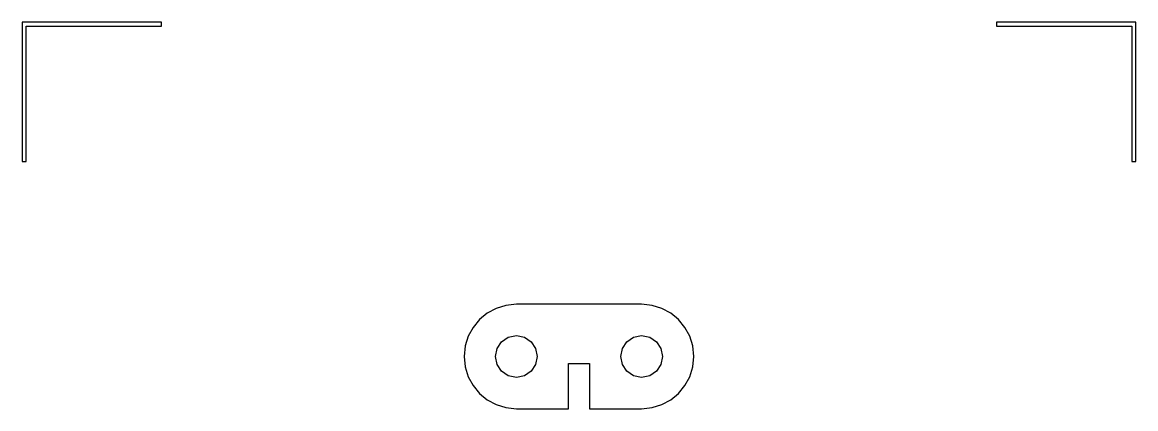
# Model space of a CAD drawing. Extents: x 0 to 8, y 0 to 8.
# Drawn here: x 0 to 8, y 5.23 to 8 of the extents above.
import ezdxf

# ---------------------------------------------------------------- set-up
doc = ezdxf.new("R2010")
doc.units = 0
doc.layers.add('Layer_1', color=7, linetype='CONTINUOUS')

msp = doc.modelspace()

# ---------------------------------------------------------------- linework, layer by layer
at = {"layer": 'Layer_1', "color": 7}
for points in [[(0, 8.000002), (0, 6.99999), (0.028335, 6.99999), (0.028335, 7.971616), (1.000015, 7.971616), (1.000015, 8.000002), (0, 8.000002)], [(6.999986, 8.000002), (6.999986, 7.971615), (7.971671, 7.971615), (7.971671, 6.999987), (8.000004, 6.999987), (8.000004, 7.985781), (8.000004, 8.000002), (6.999986, 8.000002)]]:
    msp.add_lwpolyline(points, close=True, dxfattribs=at)
for points in [[(3.549984, 5.975019), (3.474579, 5.967375), (3.404268, 5.945466), (3.340581, 5.910819), (3.285045, 5.864963), (3.23919, 5.809427), (3.204544, 5.74574), (3.182635, 5.675429), (3.174992, 5.600024), (3.182636, 5.52462), (3.204545, 5.454311), (3.239192, 5.390624), (3.285047, 5.335088), (3.340583, 5.289233), (3.40427, 5.254586), (3.47458, 5.232676), (3.549984, 5.225033), (3.924975, 5.225033), (3.924975, 5.550031), (4.074959, 5.550031), (4.074959, 5.225033), (4.450007, 5.225033), (4.525411, 5.232676), (4.595721, 5.254586), (4.659408, 5.289233), (4.714943, 5.335088), (4.760799, 5.390624), (4.795446, 5.454311), (4.817355, 5.52462), (4.824999, 5.600024), (4.817356, 5.675429), (4.795447, 5.745739), (4.760801, 5.809426), (4.714945, 5.864962), (4.65941, 5.910817), (4.595722, 5.945464), (4.525412, 5.967374), (4.450007, 5.975019), (3.549984, 5.975019), (3.549984, 5.975019)], [(3.549984, 5.750011), (3.608362, 5.73822), (3.656034, 5.706076), (3.688178, 5.658403), (3.699968, 5.600024), (3.688177, 5.541647), (3.656033, 5.493975), (3.608361, 5.461831), (3.549984, 5.45004), (3.491605, 5.461831), (3.443932, 5.493974), (3.411788, 5.541646), (3.399997, 5.600024), (3.411787, 5.658403), (3.443931, 5.706077), (3.491604, 5.738221), (3.549984, 5.750011), (3.549984, 5.750011)], [(4.450007, 5.750011), (4.508386, 5.738221), (4.55606, 5.706077), (4.588204, 5.658403), (4.599994, 5.600024), (4.588203, 5.541646), (4.556059, 5.493974), (4.508386, 5.461831), (4.450007, 5.45004), (4.392596, 5.461446), (4.343921, 5.493955), (4.311393, 5.542618), (4.299967, 5.600024), (4.311393, 5.657432), (4.34392, 5.706096), (4.392595, 5.738606), (4.450007, 5.750011), (4.450007, 5.750011)]]:
    msp.add_lwpolyline(points, dxfattribs=at)

doc.saveas('drawing.dxf')
